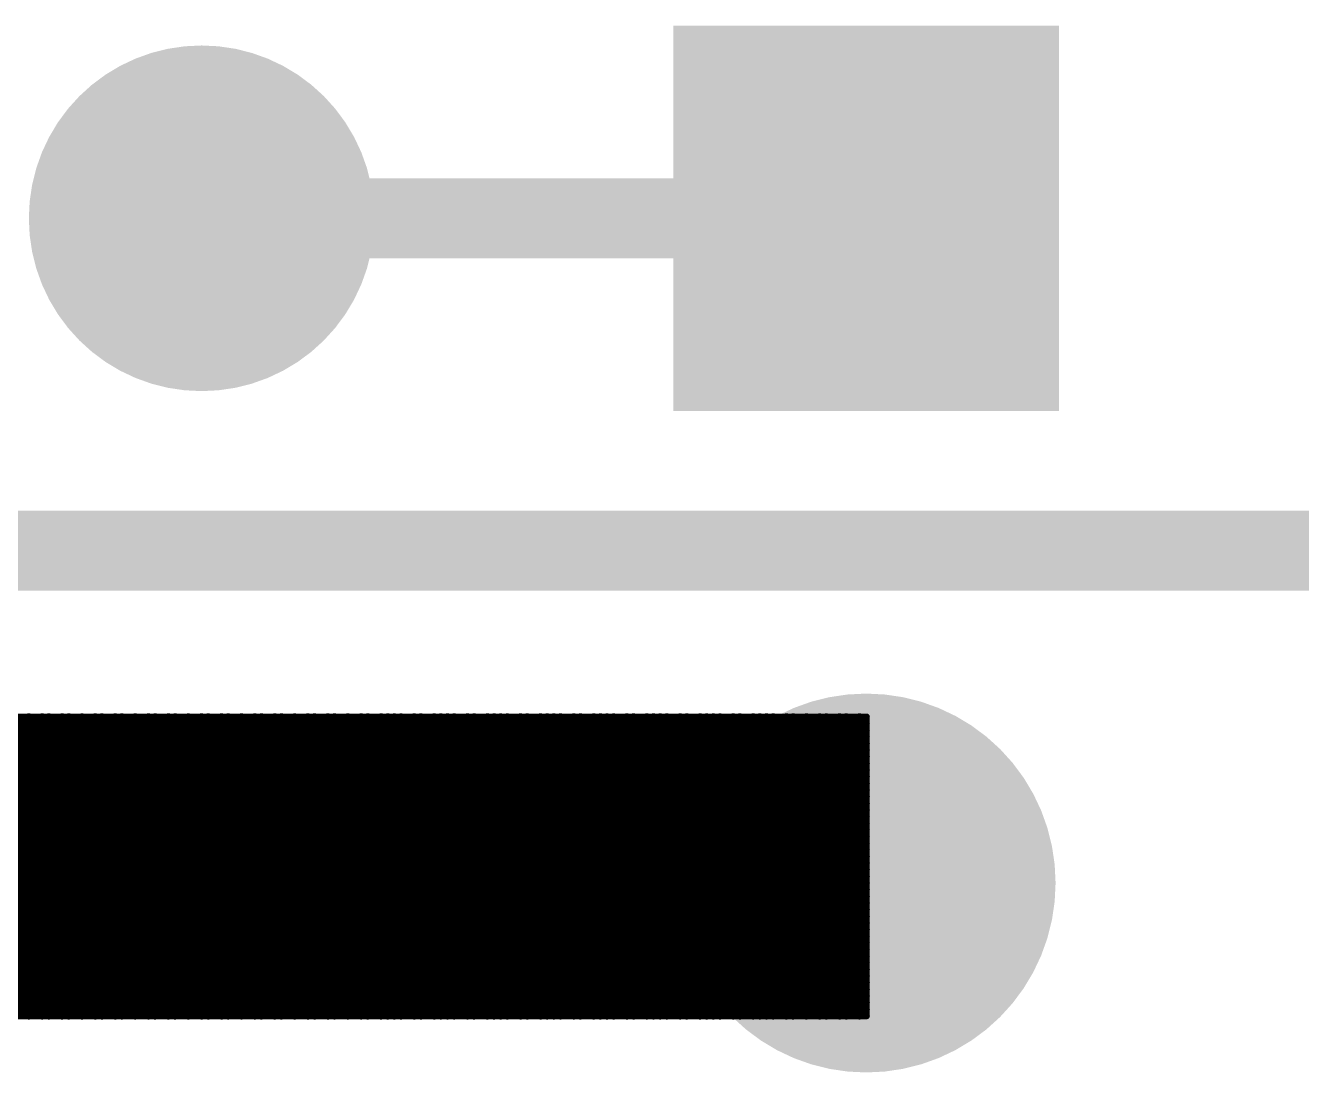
# Model space of a CAD drawing. Extents: x 0.24 to 7.39, y 0.21 to 4.62.
# Drawn here: x 6.1695 to 6.3615, y 3.2925 to 3.45 of the extents above; entities that cross this region are included whole.
import ezdxf

# ---------------------------------------------------------------- set-up
doc = ezdxf.new("R2010")
doc.units = 0

msp = doc.modelspace()

# ---------------------------------------------------------------- linework, layer by layer
at = {"layer": 'TOP'}
for points, const_width in [([(6.183, 3.421, 1), (6.209, 3.421, 1)], 0.026), ([(6.193, 3.421, 1), (6.199, 3.421, 1)], 0.006), ([(6.293, 3.421, 1), (6.299, 3.421, 1)], 0.006), ([(6.282, 3.321, 1), (6.31, 3.321, 1)], 0.029), ([(6.1697, 3.346, 1), (6.1703, 3.346, 1)], 0.0005), ([(6.1708, 3.346, 1), (6.1713, 3.346, 1)], 0.0005), ([(6.1717, 3.346, 1), (6.1723, 3.346, 1)], 0.0005), ([(6.1727, 3.346, 1), (6.1733, 3.346, 1)], 0.0005), ([(6.1738, 3.346, 1), (6.1743, 3.346, 1)], 0.0005), ([(6.1747, 3.346, 1), (6.1753, 3.346, 1)], 0.0005), ([(6.1747, 3.346, 1), (6.1753, 3.346, 1)], 0.0005), ([(6.1757, 3.346, 1), (6.1763, 3.346, 1)], 0.0005), ([(6.1767, 3.346, 1), (6.1772, 3.346, 1)], 0.0005), ([(6.1777, 3.346, 1), (6.1783, 3.346, 1)], 0.0005), ([(6.1788, 3.346, 1), (6.1793, 3.346, 1)], 0.0005), ([(6.1797, 3.346, 1), (6.1803, 3.346, 1)], 0.0005), ([(6.1807, 3.346, 1), (6.1813, 3.346, 1)], 0.0005), ([(6.1818, 3.346, 1), (6.1823, 3.346, 1)], 0.0005), ([(6.1827, 3.346, 1), (6.1833, 3.346, 1)], 0.0005), ([(6.1837, 3.346, 1), (6.1843, 3.346, 1)], 0.0005), ([(6.1837, 3.346, 1), (6.1843, 3.346, 1)], 0.0005), ([(6.1847, 3.346, 1), (6.1852, 3.346, 1)], 0.0005), ([(6.1857, 3.346, 1), (6.1863, 3.346, 1)], 0.0005), ([(6.1868, 3.346, 1), (6.1873, 3.346, 1)], 0.0005), ([(6.1877, 3.346, 1), (6.1883, 3.346, 1)], 0.0005), ([(6.1887, 3.346, 1), (6.1893, 3.346, 1)], 0.0005), ([(6.1898, 3.346, 1), (6.1903, 3.346, 1)], 0.0005), ([(6.1907, 3.346, 1), (6.1913, 3.346, 1)], 0.0005), ([(6.1917, 3.346, 1), (6.1923, 3.346, 1)], 0.0005), ([(6.1927, 3.346, 1), (6.1932, 3.346, 1)], 0.0005), ([(6.1927, 3.346, 1), (6.1932, 3.346, 1)], 0.0005), ([(6.1937, 3.346, 1), (6.1943, 3.346, 1)], 0.0005), ([(6.1948, 3.346, 1), (6.1953, 3.346, 1)], 0.0005), ([(6.1957, 3.346, 1), (6.1963, 3.346, 1)], 0.0005), ([(6.1967, 3.346, 1), (6.1973, 3.346, 1)], 0.0005), ([(6.1978, 3.346, 1), (6.1983, 3.346, 1)], 0.0005), ([(6.1987, 3.346, 1), (6.1993, 3.346, 1)], 0.0005), ([(6.1997, 3.346, 1), (6.2003, 3.346, 1)], 0.0005), ([(6.2007, 3.346, 1), (6.2012, 3.346, 1)], 0.0005), ([(6.2017, 3.346, 1), (6.2023, 3.346, 1)], 0.0005), ([(6.2017, 3.346, 1), (6.2023, 3.346, 1)], 0.0005), ([(6.2028, 3.346, 1), (6.2033, 3.346, 1)], 0.0005), ([(6.2037, 3.346, 1), (6.2043, 3.346, 1)], 0.0005), ([(6.2047, 3.346, 1), (6.2053, 3.346, 1)], 0.0005), ([(6.2058, 3.346, 1), (6.2063, 3.346, 1)], 0.0005), ([(6.2067, 3.346, 1), (6.2073, 3.346, 1)], 0.0005), ([(6.2077, 3.346, 1), (6.2083, 3.346, 1)], 0.0005), ([(6.2087, 3.346, 1), (6.2092, 3.346, 1)], 0.0005), ([(6.2097, 3.346, 1), (6.2103, 3.346, 1)], 0.0005), ([(6.2108, 3.346, 1), (6.2113, 3.346, 1)], 0.0005), ([(6.2108, 3.346, 1), (6.2113, 3.346, 1)], 0.0005), ([(6.2117, 3.346, 1), (6.2123, 3.346, 1)], 0.0005), ([(6.2127, 3.346, 1), (6.2133, 3.346, 1)], 0.0005), ([(6.2138, 3.346, 1), (6.2143, 3.346, 1)], 0.0005), ([(6.2147, 3.346, 1), (6.2153, 3.346, 1)], 0.0005), ([(6.2157, 3.346, 1), (6.2163, 3.346, 1)], 0.0005), ([(6.2167, 3.346, 1), (6.2172, 3.346, 1)], 0.0005), ([(6.2177, 3.346, 1), (6.2183, 3.346, 1)], 0.0005), ([(6.2188, 3.346, 1), (6.2193, 3.346, 1)], 0.0005), ([(6.2197, 3.346, 1), (6.2203, 3.346, 1)], 0.0005), ([(6.2197, 3.346, 1), (6.2203, 3.346, 1)], 0.0005), ([(6.2207, 3.346, 1), (6.2213, 3.346, 1)], 0.0005), ([(6.2218, 3.346, 1), (6.2223, 3.346, 1)], 0.0005), ([(6.2227, 3.346, 1), (6.2233, 3.346, 1)], 0.0005), ([(6.2237, 3.346, 1), (6.2243, 3.346, 1)], 0.0005), ([(6.2247, 3.346, 1), (6.2253, 3.346, 1)], 0.0005), ([(6.2257, 3.346, 1), (6.2263, 3.346, 1)], 0.0005), ([(6.2268, 3.346, 1), (6.2273, 3.346, 1)], 0.0005), ([(6.2277, 3.346, 1), (6.2283, 3.346, 1)], 0.0005), ([(6.2287, 3.346, 1), (6.2293, 3.346, 1)], 0.0005), ([(6.2287, 3.346, 1), (6.2293, 3.346, 1)], 0.0005), ([(6.2298, 3.346, 1), (6.2303, 3.346, 1)], 0.0005), ([(6.2307, 3.346, 1), (6.2313, 3.346, 1)], 0.0005), ([(6.2317, 3.346, 1), (6.2323, 3.346, 1)], 0.0005), ([(6.2327, 3.346, 1), (6.2333, 3.346, 1)], 0.0005), ([(6.2337, 3.346, 1), (6.2343, 3.346, 1)], 0.0005), ([(6.2348, 3.346, 1), (6.2353, 3.346, 1)], 0.0005), ([(6.2357, 3.346, 1), (6.2363, 3.346, 1)], 0.0005), ([(6.2367, 3.346, 1), (6.2373, 3.346, 1)], 0.0005), ([(6.2378, 3.346, 1), (6.2383, 3.346, 1)], 0.0005), ([(6.2378, 3.346, 1), (6.2383, 3.346, 1)], 0.0005), ([(6.2387, 3.346, 1), (6.2393, 3.346, 1)], 0.0005), ([(6.2397, 3.346, 1), (6.2403, 3.346, 1)], 0.0005), ([(6.2407, 3.346, 1), (6.2413, 3.346, 1)], 0.0005), ([(6.2417, 3.346, 1), (6.2423, 3.346, 1)], 0.0005), ([(6.2428, 3.346, 1), (6.2433, 3.346, 1)], 0.0005), ([(6.2437, 3.346, 1), (6.2443, 3.346, 1)], 0.0005), ([(6.2447, 3.346, 1), (6.2453, 3.346, 1)], 0.0005), ([(6.2458, 3.346, 1), (6.2463, 3.346, 1)], 0.0005), ([(6.2467, 3.346, 1), (6.2473, 3.346, 1)], 0.0005), ([(6.2467, 3.346, 1), (6.2473, 3.346, 1)], 0.0005), ([(6.2477, 3.346, 1), (6.2483, 3.346, 1)], 0.0005), ([(6.2487, 3.346, 1), (6.2493, 3.346, 1)], 0.0005), ([(6.2497, 3.346, 1), (6.2503, 3.346, 1)], 0.0005), ([(6.2508, 3.346, 1), (6.2513, 3.346, 1)], 0.0005), ([(6.2517, 3.346, 1), (6.2523, 3.346, 1)], 0.0005), ([(6.2527, 3.346, 1), (6.2533, 3.346, 1)], 0.0005), ([(6.2537, 3.346, 1), (6.2542, 3.346, 1)], 0.0005), ([(6.2547, 3.346, 1), (6.2553, 3.346, 1)], 0.0005), ([(6.2557, 3.346, 1), (6.2563, 3.346, 1)], 0.0005), ([(6.2557, 3.346, 1), (6.2563, 3.346, 1)], 0.0005), ([(6.2567, 3.346, 1), (6.2573, 3.346, 1)], 0.0005), ([(6.2577, 3.346, 1), (6.2583, 3.346, 1)], 0.0005), ([(6.2588, 3.346, 1), (6.2593, 3.346, 1)], 0.0005), ([(6.2597, 3.346, 1), (6.2603, 3.346, 1)], 0.0005), ([(6.2607, 3.346, 1), (6.2613, 3.346, 1)], 0.0005), ([(6.2617, 3.346, 1), (6.2622, 3.346, 1)], 0.0005), ([(6.2627, 3.346, 1), (6.2633, 3.346, 1)], 0.0005), ([(6.2637, 3.346, 1), (6.2643, 3.346, 1)], 0.0005), ([(6.2647, 3.346, 1), (6.2653, 3.346, 1)], 0.0005), ([(6.2647, 3.346, 1), (6.2653, 3.346, 1)], 0.0005), ([(6.2657, 3.346, 1), (6.2663, 3.346, 1)], 0.0005), ([(6.2668, 3.346, 1), (6.2673, 3.346, 1)], 0.0005), ([(6.2677, 3.346, 1), (6.2683, 3.346, 1)], 0.0005), ([(6.2687, 3.346, 1), (6.2693, 3.346, 1)], 0.0005), ([(6.2697, 3.346, 1), (6.2702, 3.346, 1)], 0.0005), ([(6.2707, 3.346, 1), (6.2713, 3.346, 1)], 0.0005), ([(6.2717, 3.346, 1), (6.2723, 3.346, 1)], 0.0005), ([(6.2727, 3.346, 1), (6.2733, 3.346, 1)], 0.0005), ([(6.2737, 3.346, 1), (6.2743, 3.346, 1)], 0.0005), ([(6.2737, 3.346, 1), (6.2743, 3.346, 1)], 0.0005), ([(6.2748, 3.346, 1), (6.2753, 3.346, 1)], 0.0005), ([(6.2757, 3.346, 1), (6.2763, 3.346, 1)], 0.0005), ([(6.2767, 3.346, 1), (6.2773, 3.346, 1)], 0.0005), ([(6.2777, 3.346, 1), (6.2782, 3.346, 1)], 0.0005), ([(6.2787, 3.346, 1), (6.2793, 3.346, 1)], 0.0005), ([(6.2797, 3.346, 1), (6.2803, 3.346, 1)], 0.0005), ([(6.2807, 3.346, 1), (6.2813, 3.346, 1)], 0.0005), ([(6.2817, 3.346, 1), (6.2823, 3.346, 1)], 0.0005), ([(6.2828, 3.346, 1), (6.2833, 3.346, 1)], 0.0005), ([(6.2828, 3.346, 1), (6.2833, 3.346, 1)], 0.0005), ([(6.2837, 3.346, 1), (6.2843, 3.346, 1)], 0.0005), ([(6.2847, 3.346, 1), (6.2853, 3.346, 1)], 0.0005), ([(6.2857, 3.346, 1), (6.2862, 3.346, 1)], 0.0005), ([(6.2867, 3.346, 1), (6.2873, 3.346, 1)], 0.0005), ([(6.2878, 3.346, 1), (6.2883, 3.346, 1)], 0.0005), ([(6.2887, 3.346, 1), (6.2893, 3.346, 1)], 0.0005), ([(6.2897, 3.346, 1), (6.2903, 3.346, 1)], 0.0005), ([(6.2908, 3.346, 1), (6.2913, 3.346, 1)], 0.0005), ([(6.2917, 3.346, 1), (6.2923, 3.346, 1)], 0.0005), ([(6.2917, 3.346, 1), (6.2923, 3.346, 1)], 0.0005), ([(6.2927, 3.346, 1), (6.2933, 3.346, 1)], 0.0005), ([(6.2937, 3.346, 1), (6.2942, 3.346, 1)], 0.0005), ([(6.2947, 3.346, 1), (6.2953, 3.346, 1)], 0.0005), ([(6.2958, 3.346, 1), (6.2963, 3.346, 1)], 0.0005), ([(6.2958, 3.346, 1), (6.2963, 3.346, 1)], 0.0005), ([(6.2958, 3.345, 1), (6.2963, 3.345, 1)], 0.0005), ([(6.2958, 3.344, 1), (6.2963, 3.344, 1)], 0.0005), ([(6.2958, 3.343, 1), (6.2963, 3.343, 1)], 0.0005), ([(6.2958, 3.342, 1), (6.2963, 3.342, 1)], 0.0005), ([(6.2958, 3.341, 1), (6.2963, 3.341, 1)], 0.0005), ([(6.2958, 3.341, 1), (6.2963, 3.341, 1)], 0.0005), ([(6.2958, 3.34, 1), (6.2963, 3.34, 1)], 0.0005), ([(6.2958, 3.339, 1), (6.2963, 3.339, 1)], 0.0005), ([(6.2958, 3.338, 1), (6.2963, 3.338, 1)], 0.0005), ([(6.2958, 3.337, 1), (6.2963, 3.337, 1)], 0.0005), ([(6.2958, 3.336, 1), (6.2963, 3.336, 1)], 0.0005), ([(6.2958, 3.335, 1), (6.2963, 3.335, 1)], 0.0005), ([(6.2958, 3.334, 1), (6.2963, 3.334, 1)], 0.0005), ([(6.2958, 3.333, 1), (6.2963, 3.333, 1)], 0.0005), ([(6.2958, 3.332, 1), (6.2963, 3.332, 1)], 0.0005), ([(6.2958, 3.332, 1), (6.2963, 3.332, 1)], 0.0005), ([(6.2958, 3.331, 1), (6.2963, 3.331, 1)], 0.0005), ([(6.2958, 3.33, 1), (6.2963, 3.33, 1)], 0.0005), ([(6.2958, 3.329, 1), (6.2963, 3.329, 1)], 0.0005), ([(6.2958, 3.328, 1), (6.2963, 3.328, 1)], 0.0005), ([(6.2958, 3.327, 1), (6.2963, 3.327, 1)], 0.0005), ([(6.2958, 3.326, 1), (6.2963, 3.326, 1)], 0.0005), ([(6.2958, 3.325, 1), (6.2963, 3.325, 1)], 0.0005), ([(6.2958, 3.324, 1), (6.2963, 3.324, 1)], 0.0005), ([(6.2958, 3.323, 1), (6.2963, 3.323, 1)], 0.0005), ([(6.2958, 3.323, 1), (6.2963, 3.323, 1)], 0.0005), ([(6.2958, 3.322, 1), (6.2963, 3.322, 1)], 0.0005), ([(6.2958, 3.321, 1), (6.2963, 3.321, 1)], 0.0005), ([(6.2958, 3.32, 1), (6.2963, 3.32, 1)], 0.0005), ([(6.2958, 3.319, 1), (6.2963, 3.319, 1)], 0.0005), ([(6.2958, 3.318, 1), (6.2963, 3.318, 1)], 0.0005), ([(6.2958, 3.317, 1), (6.2963, 3.317, 1)], 0.0005), ([(6.2958, 3.316, 1), (6.2963, 3.316, 1)], 0.0005), ([(6.2958, 3.315, 1), (6.2963, 3.315, 1)], 0.0005), ([(6.2958, 3.314, 1), (6.2963, 3.314, 1)], 0.0005), ([(6.2958, 3.314, 1), (6.2963, 3.314, 1)], 0.0005), ([(6.2958, 3.313, 1), (6.2963, 3.313, 1)], 0.0005), ([(6.2958, 3.312, 1), (6.2963, 3.312, 1)], 0.0005), ([(6.2958, 3.311, 1), (6.2963, 3.311, 1)], 0.0005), ([(6.2958, 3.31, 1), (6.2963, 3.31, 1)], 0.0005), ([(6.2958, 3.309, 1), (6.2963, 3.309, 1)], 0.0005), ([(6.2958, 3.308, 1), (6.2963, 3.308, 1)], 0.0005), ([(6.2958, 3.307, 1), (6.2963, 3.307, 1)], 0.0005), ([(6.2958, 3.306, 1), (6.2963, 3.306, 1)], 0.0005), ([(6.2958, 3.305, 1), (6.2963, 3.305, 1)], 0.0005), ([(6.2958, 3.305, 1), (6.2963, 3.305, 1)], 0.0005), ([(6.2958, 3.304, 1), (6.2963, 3.304, 1)], 0.0005), ([(6.2958, 3.303, 1), (6.2963, 3.303, 1)], 0.0005), ([(6.2958, 3.302, 1), (6.2963, 3.302, 1)], 0.0005), ([(6.1697, 3.301, 1), (6.1703, 3.301, 1)], 0.0005), ([(6.1708, 3.301, 1), (6.1713, 3.301, 1)], 0.0005), ([(6.1717, 3.301, 1), (6.1723, 3.301, 1)], 0.0005), ([(6.1727, 3.301, 1), (6.1733, 3.301, 1)], 0.0005), ([(6.1738, 3.301, 1), (6.1743, 3.301, 1)], 0.0005), ([(6.1747, 3.301, 1), (6.1753, 3.301, 1)], 0.0005), ([(6.1747, 3.301, 1), (6.1753, 3.301, 1)], 0.0005), ([(6.1757, 3.301, 1), (6.1763, 3.301, 1)], 0.0005), ([(6.1767, 3.301, 1), (6.1772, 3.301, 1)], 0.0005), ([(6.1777, 3.301, 1), (6.1783, 3.301, 1)], 0.0005), ([(6.1788, 3.301, 1), (6.1793, 3.301, 1)], 0.0005), ([(6.1797, 3.301, 1), (6.1803, 3.301, 1)], 0.0005), ([(6.1807, 3.301, 1), (6.1813, 3.301, 1)], 0.0005), ([(6.1818, 3.301, 1), (6.1823, 3.301, 1)], 0.0005), ([(6.1827, 3.301, 1), (6.1833, 3.301, 1)], 0.0005), ([(6.1837, 3.301, 1), (6.1843, 3.301, 1)], 0.0005), ([(6.1837, 3.301, 1), (6.1843, 3.301, 1)], 0.0005), ([(6.1847, 3.301, 1), (6.1852, 3.301, 1)], 0.0005), ([(6.1857, 3.301, 1), (6.1863, 3.301, 1)], 0.0005), ([(6.1868, 3.301, 1), (6.1873, 3.301, 1)], 0.0005), ([(6.1877, 3.301, 1), (6.1883, 3.301, 1)], 0.0005), ([(6.1887, 3.301, 1), (6.1893, 3.301, 1)], 0.0005), ([(6.1898, 3.301, 1), (6.1903, 3.301, 1)], 0.0005), ([(6.1907, 3.301, 1), (6.1913, 3.301, 1)], 0.0005), ([(6.1917, 3.301, 1), (6.1923, 3.301, 1)], 0.0005), ([(6.1927, 3.301, 1), (6.1932, 3.301, 1)], 0.0005), ([(6.1927, 3.301, 1), (6.1932, 3.301, 1)], 0.0005), ([(6.1937, 3.301, 1), (6.1943, 3.301, 1)], 0.0005), ([(6.1948, 3.301, 1), (6.1953, 3.301, 1)], 0.0005), ([(6.1957, 3.301, 1), (6.1963, 3.301, 1)], 0.0005), ([(6.1967, 3.301, 1), (6.1973, 3.301, 1)], 0.0005), ([(6.1978, 3.301, 1), (6.1983, 3.301, 1)], 0.0005), ([(6.1987, 3.301, 1), (6.1993, 3.301, 1)], 0.0005), ([(6.1997, 3.301, 1), (6.2003, 3.301, 1)], 0.0005), ([(6.2007, 3.301, 1), (6.2012, 3.301, 1)], 0.0005), ([(6.2017, 3.301, 1), (6.2023, 3.301, 1)], 0.0005), ([(6.2017, 3.301, 1), (6.2023, 3.301, 1)], 0.0005), ([(6.2028, 3.301, 1), (6.2033, 3.301, 1)], 0.0005), ([(6.2037, 3.301, 1), (6.2043, 3.301, 1)], 0.0005), ([(6.2047, 3.301, 1), (6.2053, 3.301, 1)], 0.0005), ([(6.2058, 3.301, 1), (6.2063, 3.301, 1)], 0.0005), ([(6.2067, 3.301, 1), (6.2073, 3.301, 1)], 0.0005), ([(6.2077, 3.301, 1), (6.2083, 3.301, 1)], 0.0005), ([(6.2087, 3.301, 1), (6.2092, 3.301, 1)], 0.0005), ([(6.2097, 3.301, 1), (6.2103, 3.301, 1)], 0.0005), ([(6.2108, 3.301, 1), (6.2113, 3.301, 1)], 0.0005), ([(6.2108, 3.301, 1), (6.2113, 3.301, 1)], 0.0005), ([(6.2117, 3.301, 1), (6.2123, 3.301, 1)], 0.0005), ([(6.2127, 3.301, 1), (6.2133, 3.301, 1)], 0.0005), ([(6.2138, 3.301, 1), (6.2143, 3.301, 1)], 0.0005), ([(6.2147, 3.301, 1), (6.2153, 3.301, 1)], 0.0005), ([(6.2157, 3.301, 1), (6.2163, 3.301, 1)], 0.0005), ([(6.2167, 3.301, 1), (6.2172, 3.301, 1)], 0.0005), ([(6.2177, 3.301, 1), (6.2183, 3.301, 1)], 0.0005), ([(6.2188, 3.301, 1), (6.2193, 3.301, 1)], 0.0005), ([(6.2197, 3.301, 1), (6.2203, 3.301, 1)], 0.0005), ([(6.2197, 3.301, 1), (6.2203, 3.301, 1)], 0.0005), ([(6.2207, 3.301, 1), (6.2213, 3.301, 1)], 0.0005), ([(6.2218, 3.301, 1), (6.2223, 3.301, 1)], 0.0005), ([(6.2227, 3.301, 1), (6.2233, 3.301, 1)], 0.0005), ([(6.2237, 3.301, 1), (6.2243, 3.301, 1)], 0.0005), ([(6.2247, 3.301, 1), (6.2253, 3.301, 1)], 0.0005), ([(6.2257, 3.301, 1), (6.2263, 3.301, 1)], 0.0005), ([(6.2268, 3.301, 1), (6.2273, 3.301, 1)], 0.0005), ([(6.2277, 3.301, 1), (6.2283, 3.301, 1)], 0.0005), ([(6.2287, 3.301, 1), (6.2293, 3.301, 1)], 0.0005), ([(6.2287, 3.301, 1), (6.2293, 3.301, 1)], 0.0005), ([(6.2298, 3.301, 1), (6.2303, 3.301, 1)], 0.0005), ([(6.2307, 3.301, 1), (6.2313, 3.301, 1)], 0.0005), ([(6.2317, 3.301, 1), (6.2323, 3.301, 1)], 0.0005), ([(6.2327, 3.301, 1), (6.2333, 3.301, 1)], 0.0005), ([(6.2337, 3.301, 1), (6.2343, 3.301, 1)], 0.0005), ([(6.2348, 3.301, 1), (6.2353, 3.301, 1)], 0.0005), ([(6.2357, 3.301, 1), (6.2363, 3.301, 1)], 0.0005), ([(6.2367, 3.301, 1), (6.2373, 3.301, 1)], 0.0005), ([(6.2378, 3.301, 1), (6.2383, 3.301, 1)], 0.0005), ([(6.2378, 3.301, 1), (6.2383, 3.301, 1)], 0.0005), ([(6.2387, 3.301, 1), (6.2393, 3.301, 1)], 0.0005), ([(6.2397, 3.301, 1), (6.2403, 3.301, 1)], 0.0005), ([(6.2407, 3.301, 1), (6.2413, 3.301, 1)], 0.0005), ([(6.2417, 3.301, 1), (6.2423, 3.301, 1)], 0.0005), ([(6.2428, 3.301, 1), (6.2433, 3.301, 1)], 0.0005), ([(6.2437, 3.301, 1), (6.2443, 3.301, 1)], 0.0005), ([(6.2447, 3.301, 1), (6.2453, 3.301, 1)], 0.0005), ([(6.2458, 3.301, 1), (6.2463, 3.301, 1)], 0.0005), ([(6.2467, 3.301, 1), (6.2473, 3.301, 1)], 0.0005), ([(6.2467, 3.301, 1), (6.2473, 3.301, 1)], 0.0005), ([(6.2477, 3.301, 1), (6.2483, 3.301, 1)], 0.0005), ([(6.2487, 3.301, 1), (6.2493, 3.301, 1)], 0.0005), ([(6.2497, 3.301, 1), (6.2503, 3.301, 1)], 0.0005), ([(6.2508, 3.301, 1), (6.2513, 3.301, 1)], 0.0005), ([(6.2517, 3.301, 1), (6.2523, 3.301, 1)], 0.0005), ([(6.2527, 3.301, 1), (6.2533, 3.301, 1)], 0.0005), ([(6.2537, 3.301, 1), (6.2542, 3.301, 1)], 0.0005), ([(6.2547, 3.301, 1), (6.2553, 3.301, 1)], 0.0005), ([(6.2557, 3.301, 1), (6.2563, 3.301, 1)], 0.0005), ([(6.2557, 3.301, 1), (6.2563, 3.301, 1)], 0.0005), ([(6.2567, 3.301, 1), (6.2573, 3.301, 1)], 0.0005), ([(6.2577, 3.301, 1), (6.2583, 3.301, 1)], 0.0005), ([(6.2588, 3.301, 1), (6.2593, 3.301, 1)], 0.0005), ([(6.2597, 3.301, 1), (6.2603, 3.301, 1)], 0.0005), ([(6.2607, 3.301, 1), (6.2613, 3.301, 1)], 0.0005), ([(6.2617, 3.301, 1), (6.2622, 3.301, 1)], 0.0005), ([(6.2627, 3.301, 1), (6.2633, 3.301, 1)], 0.0005), ([(6.2637, 3.301, 1), (6.2643, 3.301, 1)], 0.0005), ([(6.2647, 3.301, 1), (6.2653, 3.301, 1)], 0.0005), ([(6.2647, 3.301, 1), (6.2653, 3.301, 1)], 0.0005), ([(6.2657, 3.301, 1), (6.2663, 3.301, 1)], 0.0005), ([(6.2668, 3.301, 1), (6.2673, 3.301, 1)], 0.0005), ([(6.2677, 3.301, 1), (6.2683, 3.301, 1)], 0.0005), ([(6.2687, 3.301, 1), (6.2693, 3.301, 1)], 0.0005), ([(6.2697, 3.301, 1), (6.2702, 3.301, 1)], 0.0005), ([(6.2707, 3.301, 1), (6.2713, 3.301, 1)], 0.0005), ([(6.2717, 3.301, 1), (6.2723, 3.301, 1)], 0.0005), ([(6.2727, 3.301, 1), (6.2733, 3.301, 1)], 0.0005), ([(6.2737, 3.301, 1), (6.2743, 3.301, 1)], 0.0005), ([(6.2737, 3.301, 1), (6.2743, 3.301, 1)], 0.0005), ([(6.2748, 3.301, 1), (6.2753, 3.301, 1)], 0.0005), ([(6.2757, 3.301, 1), (6.2763, 3.301, 1)], 0.0005), ([(6.2767, 3.301, 1), (6.2773, 3.301, 1)], 0.0005), ([(6.2777, 3.301, 1), (6.2782, 3.301, 1)], 0.0005), ([(6.2787, 3.301, 1), (6.2793, 3.301, 1)], 0.0005), ([(6.2797, 3.301, 1), (6.2803, 3.301, 1)], 0.0005), ([(6.2807, 3.301, 1), (6.2813, 3.301, 1)], 0.0005), ([(6.2817, 3.301, 1), (6.2823, 3.301, 1)], 0.0005), ([(6.2828, 3.301, 1), (6.2833, 3.301, 1)], 0.0005), ([(6.2828, 3.301, 1), (6.2833, 3.301, 1)], 0.0005), ([(6.2837, 3.301, 1), (6.2843, 3.301, 1)], 0.0005), ([(6.2847, 3.301, 1), (6.2853, 3.301, 1)], 0.0005), ([(6.2857, 3.301, 1), (6.2862, 3.301, 1)], 0.0005), ([(6.2867, 3.301, 1), (6.2873, 3.301, 1)], 0.0005), ([(6.2878, 3.301, 1), (6.2883, 3.301, 1)], 0.0005), ([(6.2887, 3.301, 1), (6.2893, 3.301, 1)], 0.0005), ([(6.2897, 3.301, 1), (6.2903, 3.301, 1)], 0.0005), ([(6.2908, 3.301, 1), (6.2913, 3.301, 1)], 0.0005), ([(6.2917, 3.301, 1), (6.2923, 3.301, 1)], 0.0005), ([(6.2917, 3.301, 1), (6.2923, 3.301, 1)], 0.0005), ([(6.2927, 3.301, 1), (6.2933, 3.301, 1)], 0.0005), ([(6.2937, 3.301, 1), (6.2942, 3.301, 1)], 0.0005), ([(6.2947, 3.301, 1), (6.2953, 3.301, 1)], 0.0005), ([(6.2958, 3.301, 1), (6.2963, 3.301, 1)], 0.0005), ([(6.2958, 3.301, 1), (6.2963, 3.301, 1)], 0.0005)]:
    msp.add_lwpolyline(points, format="xyb", close=True, dxfattribs=dict(at, const_width=const_width))
for points, const_width in [([(6.196, 3.421), (6.296, 3.421)], 0.012), ([(6.096, 3.371), (6.846, 3.371)], 0.012), ([(5.746, 3.345), (6.296, 3.345)], 0.001), ([(5.796, 3.346), (6.296, 3.346)], 0.001), ([(6.169, 3.301), (6.169, 3.346)], 0.001), ([(6.17, 3.301), (6.17, 3.346)], 0.001), ([(6.171, 3.301), (6.171, 3.346)], 0.001), ([(6.172, 3.301), (6.172, 3.346)], 0.001), ([(6.173, 3.301), (6.173, 3.346)], 0.001), ([(6.174, 3.301), (6.174, 3.346)], 0.001), ([(6.175, 3.301), (6.175, 3.346)], 0.001), ([(6.175, 3.301), (6.175, 3.346)], 0.001), ([(6.176, 3.301), (6.176, 3.346)], 0.001), ([(6.177, 3.301), (6.177, 3.346)], 0.001), ([(6.178, 3.301), (6.178, 3.346)], 0.001), ([(6.179, 3.301), (6.179, 3.346)], 0.001), ([(6.18, 3.301), (6.18, 3.346)], 0.001), ([(6.181, 3.301), (6.181, 3.346)], 0.001), ([(6.182, 3.301), (6.182, 3.346)], 0.001), ([(6.183, 3.301), (6.183, 3.346)], 0.001), ([(6.184, 3.301), (6.184, 3.346)], 0.001), ([(6.184, 3.301), (6.184, 3.346)], 0.001), ([(6.185, 3.301), (6.185, 3.346)], 0.001), ([(6.186, 3.301), (6.186, 3.346)], 0.001), ([(6.187, 3.301), (6.187, 3.346)], 0.001), ([(6.188, 3.301), (6.188, 3.346)], 0.001), ([(6.189, 3.301), (6.189, 3.346)], 0.001), ([(6.19, 3.301), (6.19, 3.346)], 0.001), ([(6.191, 3.301), (6.191, 3.346)], 0.001), ([(6.192, 3.301), (6.192, 3.346)], 0.001), ([(6.193, 3.301), (6.193, 3.346)], 0.001), ([(6.193, 3.301), (6.193, 3.346)], 0.001), ([(6.194, 3.301), (6.194, 3.346)], 0.001), ([(6.195, 3.301), (6.195, 3.346)], 0.001), ([(6.196, 3.301), (6.196, 3.346)], 0.001), ([(6.197, 3.301), (6.197, 3.346)], 0.001), ([(6.198, 3.301), (6.198, 3.346)], 0.001), ([(6.199, 3.301), (6.199, 3.346)], 0.001), ([(6.2, 3.301), (6.2, 3.346)], 0.001), ([(6.201, 3.301), (6.201, 3.346)], 0.001), ([(6.202, 3.301), (6.202, 3.346)], 0.001), ([(6.202, 3.301), (6.202, 3.346)], 0.001), ([(6.203, 3.301), (6.203, 3.346)], 0.001), ([(6.204, 3.301), (6.204, 3.346)], 0.001), ([(6.205, 3.301), (6.205, 3.346)], 0.001), ([(6.206, 3.301), (6.206, 3.346)], 0.001), ([(6.207, 3.301), (6.207, 3.346)], 0.001), ([(6.208, 3.301), (6.208, 3.346)], 0.001), ([(6.209, 3.301), (6.209, 3.346)], 0.001), ([(6.21, 3.301), (6.21, 3.346)], 0.001), ([(6.211, 3.301), (6.211, 3.346)], 0.001), ([(6.211, 3.301), (6.211, 3.346)], 0.001), ([(6.212, 3.301), (6.212, 3.346)], 0.001), ([(6.213, 3.301), (6.213, 3.346)], 0.001), ([(6.214, 3.301), (6.214, 3.346)], 0.001), ([(6.215, 3.301), (6.215, 3.346)], 0.001), ([(6.216, 3.301), (6.216, 3.346)], 0.001), ([(6.217, 3.301), (6.217, 3.346)], 0.001), ([(6.218, 3.301), (6.218, 3.346)], 0.001), ([(6.219, 3.301), (6.219, 3.346)], 0.001), ([(6.22, 3.301), (6.22, 3.346)], 0.001), ([(6.22, 3.301), (6.22, 3.346)], 0.001), ([(6.221, 3.301), (6.221, 3.346)], 0.001), ([(6.222, 3.301), (6.222, 3.346)], 0.001), ([(6.223, 3.301), (6.223, 3.346)], 0.001), ([(6.224, 3.301), (6.224, 3.346)], 0.001), ([(6.225, 3.301), (6.225, 3.346)], 0.001), ([(6.226, 3.301), (6.226, 3.346)], 0.001), ([(6.227, 3.301), (6.227, 3.346)], 0.001), ([(6.228, 3.301), (6.228, 3.346)], 0.001), ([(6.229, 3.301), (6.229, 3.346)], 0.001), ([(6.229, 3.301), (6.229, 3.346)], 0.001), ([(6.23, 3.301), (6.23, 3.346)], 0.001), ([(6.231, 3.301), (6.231, 3.346)], 0.001), ([(6.232, 3.301), (6.232, 3.346)], 0.001), ([(6.233, 3.301), (6.233, 3.346)], 0.001), ([(6.234, 3.301), (6.234, 3.346)], 0.001), ([(6.235, 3.301), (6.235, 3.346)], 0.001), ([(6.236, 3.301), (6.236, 3.346)], 0.001), ([(6.237, 3.301), (6.237, 3.346)], 0.001), ([(6.238, 3.301), (6.238, 3.346)], 0.001), ([(6.238, 3.301), (6.238, 3.346)], 0.001), ([(6.239, 3.301), (6.239, 3.346)], 0.001), ([(6.24, 3.301), (6.24, 3.346)], 0.001), ([(6.241, 3.301), (6.241, 3.346)], 0.001), ([(6.242, 3.301), (6.242, 3.346)], 0.001), ([(6.243, 3.301), (6.243, 3.346)], 0.001), ([(6.244, 3.301), (6.244, 3.346)], 0.001), ([(6.245, 3.301), (6.245, 3.346)], 0.001), ([(6.246, 3.301), (6.246, 3.346)], 0.001), ([(6.247, 3.301), (6.247, 3.346)], 0.001), ([(6.247, 3.301), (6.247, 3.346)], 0.001), ([(6.248, 3.301), (6.248, 3.346)], 0.001), ([(6.249, 3.301), (6.249, 3.346)], 0.001), ([(6.25, 3.301), (6.25, 3.346)], 0.001), ([(6.251, 3.301), (6.251, 3.346)], 0.001), ([(6.252, 3.301), (6.252, 3.346)], 0.001), ([(6.253, 3.301), (6.253, 3.346)], 0.001), ([(6.254, 3.301), (6.254, 3.346)], 0.001), ([(6.255, 3.301), (6.255, 3.346)], 0.001), ([(6.256, 3.301), (6.256, 3.346)], 0.001), ([(6.256, 3.301), (6.256, 3.346)], 0.001), ([(6.257, 3.301), (6.257, 3.346)], 0.001), ([(6.258, 3.301), (6.258, 3.346)], 0.001), ([(6.259, 3.301), (6.259, 3.346)], 0.001), ([(6.26, 3.301), (6.26, 3.346)], 0.001), ([(6.261, 3.301), (6.261, 3.346)], 0.001), ([(6.262, 3.301), (6.262, 3.346)], 0.001), ([(6.263, 3.301), (6.263, 3.346)], 0.001), ([(6.264, 3.301), (6.264, 3.346)], 0.001), ([(6.265, 3.301), (6.265, 3.346)], 0.001), ([(6.265, 3.301), (6.265, 3.346)], 0.001), ([(6.266, 3.301), (6.266, 3.346)], 0.001), ([(6.267, 3.301), (6.267, 3.346)], 0.001), ([(6.268, 3.301), (6.268, 3.346)], 0.001), ([(6.269, 3.301), (6.269, 3.346)], 0.001), ([(6.27, 3.301), (6.27, 3.346)], 0.001), ([(6.271, 3.301), (6.271, 3.346)], 0.001), ([(6.272, 3.301), (6.272, 3.346)], 0.001), ([(6.273, 3.301), (6.273, 3.346)], 0.001), ([(6.274, 3.301), (6.274, 3.346)], 0.001), ([(6.274, 3.301), (6.274, 3.346)], 0.001), ([(6.275, 3.301), (6.275, 3.346)], 0.001), ([(6.276, 3.301), (6.276, 3.346)], 0.001), ([(6.277, 3.301), (6.277, 3.346)], 0.001), ([(6.278, 3.301), (6.278, 3.346)], 0.001), ([(6.279, 3.301), (6.279, 3.346)], 0.001), ([(6.28, 3.301), (6.28, 3.346)], 0.001), ([(6.281, 3.301), (6.281, 3.346)], 0.001), ([(6.282, 3.301), (6.282, 3.346)], 0.001), ([(6.283, 3.301), (6.283, 3.346)], 0.001), ([(6.283, 3.301), (6.283, 3.346)], 0.001), ([(6.284, 3.301), (6.284, 3.346)], 0.001), ([(6.285, 3.301), (6.285, 3.346)], 0.001), ([(6.286, 3.301), (6.286, 3.346)], 0.001), ([(6.287, 3.301), (6.287, 3.346)], 0.001), ([(6.288, 3.301), (6.288, 3.346)], 0.001), ([(6.289, 3.301), (6.289, 3.346)], 0.001), ([(6.29, 3.301), (6.29, 3.346)], 0.001), ([(6.291, 3.301), (6.291, 3.346)], 0.001), ([(6.292, 3.301), (6.292, 3.346)], 0.001), ([(6.292, 3.301), (6.292, 3.346)], 0.001), ([(6.293, 3.301), (6.293, 3.346)], 0.001), ([(6.294, 3.301), (6.294, 3.346)], 0.001), ([(6.295, 3.301), (6.295, 3.346)], 0.001), ([(6.296, 3.301), (6.296, 3.346)], 0.001), ([(5.747, 3.344), (6.296, 3.344)], 0.001), ([(5.748, 3.343), (6.296, 3.343)], 0.001), ([(5.749, 3.342), (6.296, 3.342)], 0.001), ([(5.75, 3.341), (6.296, 3.341)], 0.001), ([(5.751, 3.341), (6.296, 3.341)], 0.001), ([(5.752, 3.34), (6.296, 3.34)], 0.001), ([(5.753, 3.339), (6.296, 3.339)], 0.001), ([(5.754, 3.338), (6.296, 3.338)], 0.001), ([(5.754, 3.337), (6.296, 3.337)], 0.001), ([(5.755, 3.336), (6.296, 3.336)], 0.001), ([(5.756, 3.335), (6.296, 3.335)], 0.001), ([(5.757, 3.334), (6.296, 3.334)], 0.001), ([(5.758, 3.333), (6.296, 3.333)], 0.001), ([(5.759, 3.332), (6.296, 3.332)], 0.001), ([(5.76, 3.332), (6.296, 3.332)], 0.001), ([(5.761, 3.331), (6.296, 3.331)], 0.001), ([(5.762, 3.33), (6.296, 3.33)], 0.001), ([(5.763, 3.329), (6.296, 3.329)], 0.001), ([(5.763, 3.328), (6.296, 3.328)], 0.001), ([(5.764, 3.327), (6.296, 3.327)], 0.001), ([(5.765, 3.326), (6.296, 3.326)], 0.001), ([(5.766, 3.325), (6.296, 3.325)], 0.001), ([(5.767, 3.324), (6.296, 3.324)], 0.001), ([(5.768, 3.323), (6.296, 3.323)], 0.001), ([(5.769, 3.323), (6.296, 3.323)], 0.001), ([(5.77, 3.322), (6.296, 3.322)], 0.001), ([(5.771, 3.321), (6.296, 3.321)], 0.001), ([(5.772, 3.32), (6.296, 3.32)], 0.001), ([(5.772, 3.319), (6.296, 3.319)], 0.001), ([(5.773, 3.318), (6.296, 3.318)], 0.001), ([(5.774, 3.317), (6.296, 3.317)], 0.001), ([(5.775, 3.316), (6.296, 3.316)], 0.001), ([(5.776, 3.315), (6.296, 3.315)], 0.001), ([(5.777, 3.314), (6.296, 3.314)], 0.001), ([(5.778, 3.314), (6.296, 3.314)], 0.001), ([(5.779, 3.313), (6.296, 3.313)], 0.001), ([(5.78, 3.312), (6.296, 3.312)], 0.001), ([(5.781, 3.311), (6.296, 3.311)], 0.001), ([(5.781, 3.31), (6.296, 3.31)], 0.001), ([(5.782, 3.309), (6.296, 3.309)], 0.001), ([(5.783, 3.308), (6.296, 3.308)], 0.001), ([(5.784, 3.307), (6.296, 3.307)], 0.001), ([(5.785, 3.306), (6.296, 3.306)], 0.001), ([(5.786, 3.305), (6.296, 3.305)], 0.001), ([(5.787, 3.305), (6.296, 3.305)], 0.001), ([(5.788, 3.304), (6.296, 3.304)], 0.001), ([(5.789, 3.303), (6.296, 3.303)], 0.001), ([(5.79, 3.302), (6.296, 3.302)], 0.001), ([(5.791, 3.301), (6.296, 3.301)], 0.001)]:
    msp.add_lwpolyline(points, dxfattribs=dict(at, const_width=const_width))
msp.add_solid([(6.267, 3.392), (6.325, 3.392), (6.267, 3.45), (6.325, 3.45)], dxfattribs=at)

doc.saveas('drawing.dxf')
